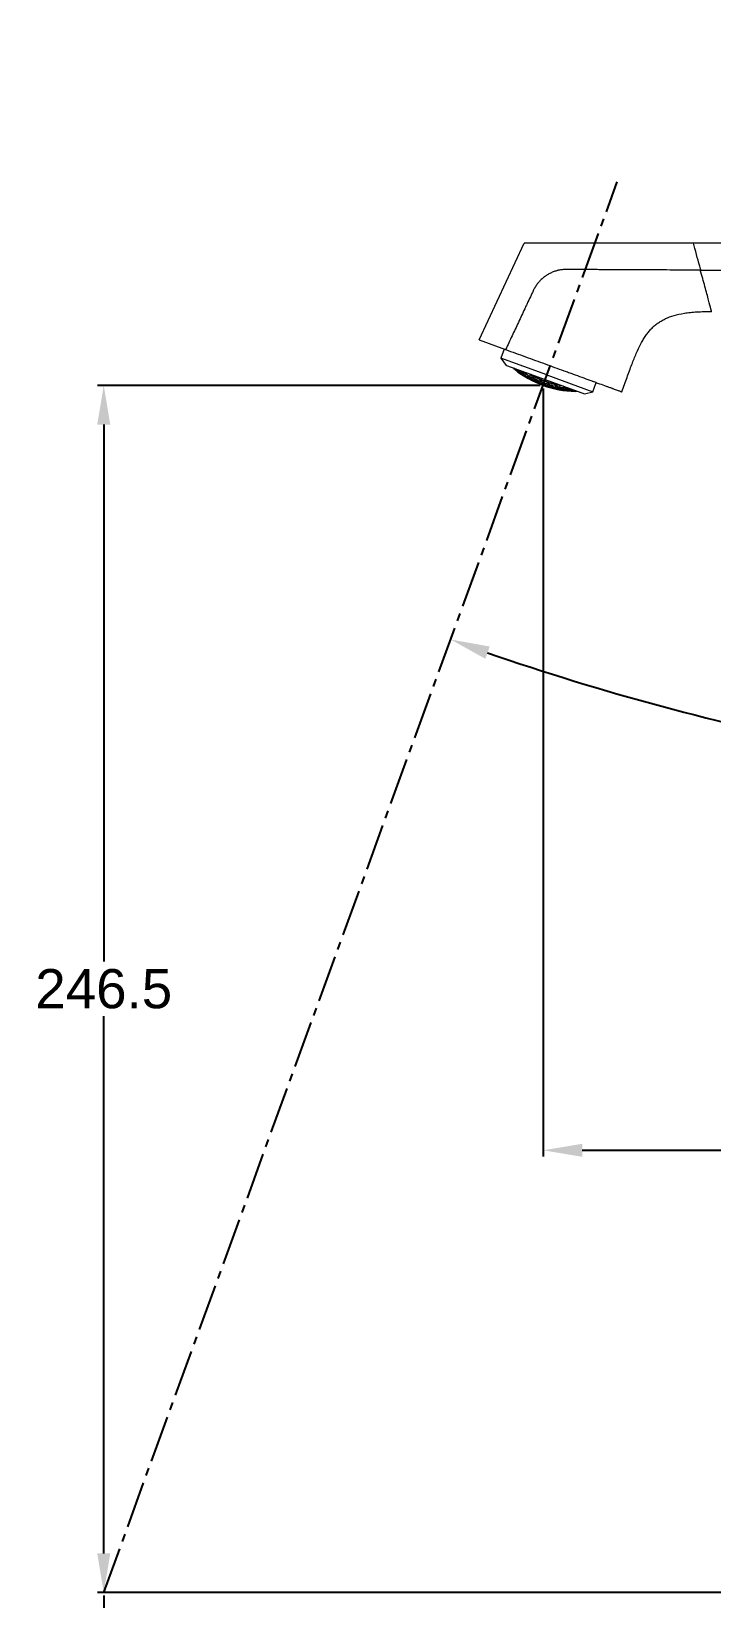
# Model space of a CAD drawing. Header units: millimetres. Extents: x 13295 to 13889, y -332 to 508.
# Drawn here: x 13527.9 to 13666.8, y -39.7 to 280.4 of the extents above; entities that cross this region are included whole.
import ezdxf

# ---------------------------------------------------------------- set-up
doc = ezdxf.new("R2010")
doc.units = ezdxf.units.MM
doc.linetypes.add('CENTER2', pattern=[28.575, 19.05, -3.175, 3.175, -3.175])
doc.layers.add('DIM_', color=5, linetype='Continuous', lineweight=9)
doc.styles.get("Standard").update_dxf_attribs({"font": 'arial.ttf'})
doc.dimstyles.new('사본(2) STANDARD', dxfattribs={"dimscale": 0, "dimtxt": 4, "dimasz": 4, "dimexe": 1.25, "dimexo": 0.625, "dimgap": 1.5, "dimtad": 3, "dimtih": 1, "dimtoh": 1, "dimdec": 1, "dimzin": 9, "dimdsep": 46, "dimtxsty": 'Standard', "dimcen": 2.5, "dimclrd": 5, "dimclre": 5, "dimclrt": 5, "dimadec": 0, "dimazin": 0, "dimtfac": 1, "dimtdec": 1, "dimtmove": 0, "dimatfit": 3, "dimfxl": 1.25, "dimtfill": 1, "dimtolj": 1, "dimtzin": 0, "dimarcsym": 0})

# ---------------------------------------------------------------- blocks, each defined once
blk = doc.blocks.new('*D5')
at = {"layer": 'Defpoints', "color": 0, "transparency": 16777216}
for p in [(13632.38, 208.08), (13542.67, -38.4), (13769.33, -38.4)]:
    blk.add_point(p, dxfattribs=at)
at = {"layer": 'DIM_', "color": 5, "lineweight": -2, "transparency": 16777216}
for p, q in [((13631.76, 208.08), (13541.42, 208.08)), ((13542.67, 200.08), (13542.67, 90.43)), ((13542.67, -30.4), (13542.67, 79.26)), ((13768.71, -38.4), (13541.42, -38.4))]:
    blk.add_line(p, q, dxfattribs=at)
at = {"layer": 'DIM_', "color": 5, "transparency": 16777216}
for points in [[(13541.34, 200.08), (13544, 200.08), (13542.67, 208.08)], [(13541.34, -30.4), (13544, -30.4), (13542.67, -38.4)]]:
    blk.add_solid(points, dxfattribs=at)
at = {"layer": 'DIM_', "color": 5, "transparency": 16777216, "insert": (13542.67, 84.84), "char_height": 8, "attachment_point": 5, "bg_fill": 3, "box_fill_scale": 1.1, "bg_fill_color": 256, "bg_fill_true_color": 13158600, "bg_fill_transparency": 0}
blk.add_mtext('\\A1;246.5', dxfattribs=at)
blk = doc.blocks.new('*D6')
at = {"layer": 'Defpoints', "color": 0, "transparency": 16777216}
for p in [(13793.83, 280.36), (13647.52, 249.67), (13672.24, 138.6), (13793.83, -31.4), (13542.67, -38.4)]:
    blk.add_point(p, dxfattribs=at)
at = {"layer": 'DIM_', "color": 5, "lineweight": -2, "transparency": 16777216}
for start, end in [(250.8693, 258.9594), (261.0373, 269.1307)]:
    blk.add_arc((13793.83, 651.66), 527.28, start, end, dxfattribs=at)
at = {"layer": 'DIM_', "color": 5, "transparency": 16777216}
for points in [[(13620.59, 152.25), (13621.48, 154.76), (13613.49, 156.19)], [(13785.84, 125.78), (13785.82, 123.11), (13793.83, 124.39)]]:
    blk.add_solid(points, dxfattribs=at)
at = {"layer": 'DIM_', "color": 5, "transparency": 16777216, "insert": (13702.27, 132.4), "char_height": 8, "attachment_point": 5, "bg_fill": 3, "box_fill_scale": 1.1, "bg_fill_color": 256, "bg_fill_true_color": 13158600, "bg_fill_transparency": 0}
blk.add_mtext('\\A1;20°', dxfattribs=at)
blk = doc.blocks.new('*D7')
at = {"layer": 'Defpoints', "color": 0, "transparency": 16777216}
for p in [(13632.38, 208.08), (13793.83, 124.39), (13793.83, 51.89)]:
    blk.add_point(p, dxfattribs=at)
at = {"layer": 'DIM_', "color": 5, "lineweight": -2, "transparency": 16777216}
for p, q in [((13632.38, 207.46), (13632.38, 50.64)), ((13793.83, 123.76), (13793.83, 50.64)), ((13640.38, 51.89), (13698.5, 51.89)), ((13785.83, 51.89), (13727.71, 51.89))]:
    blk.add_line(p, q, dxfattribs=at)
at = {"layer": 'DIM_', "color": 5, "transparency": 16777216}
for points in [[(13640.38, 53.23), (13640.38, 50.56), (13632.38, 51.89)], [(13785.83, 53.23), (13785.83, 50.56), (13793.83, 51.89)]]:
    blk.add_solid(points, dxfattribs=at)
at = {"layer": 'DIM_', "color": 5, "transparency": 16777216, "insert": (13713.11, 51.89), "char_height": 8, "attachment_point": 5, "bg_fill": 3, "box_fill_scale": 1.1, "bg_fill_color": 256, "bg_fill_true_color": 13158600, "bg_fill_transparency": 0}
blk.add_mtext('\\A1;161.4', dxfattribs=at)
blk = doc.blocks.new('*D8')
at = {"layer": 'Defpoints', "color": 0, "transparency": 16777216}
for p in [(13793.83, -32.4), (13542.67, -38.4), (13793.83, -57.49)]:
    blk.add_point(p, dxfattribs=at)
at = {"layer": 'DIM_', "color": 5, "lineweight": -2, "transparency": 16777216}
for p, q in [((13793.83, -33.03), (13793.83, -58.74)), ((13542.67, -39.03), (13542.67, -58.74)), ((13550.67, -57.49), (13653.23, -57.49)), ((13785.83, -57.49), (13683.28, -57.49))]:
    blk.add_line(p, q, dxfattribs=at)
at = {"layer": 'DIM_', "color": 5, "transparency": 16777216}
for points in [[(13550.67, -56.16), (13550.67, -58.83), (13542.67, -57.49)], [(13785.83, -56.16), (13785.83, -58.83), (13793.83, -57.49)]]:
    blk.add_solid(points, dxfattribs=at)
at = {"layer": 'DIM_', "color": 5, "transparency": 16777216, "insert": (13668.25, -57.49), "char_height": 8, "attachment_point": 5, "bg_fill": 3, "box_fill_scale": 1.1, "bg_fill_color": 256, "bg_fill_true_color": 13158600, "bg_fill_transparency": 0}
blk.add_mtext('\\A1;251.2', dxfattribs=at)

msp = doc.modelspace()

# ---------------------------------------------------------------- linework, layer by layer
at = {"color": 1, "linetype": 'CENTER2', "ltscale": 0.5}
msp.add_line((13542.67, -38.4), (13647.52, 249.67), dxfattribs=at)
at = {"linetype": 'Continuous', "lineweight": 18}
for p, q in [((13619.31, 217.37), (13628.52, 237.1)), ((13663.07, 237.1), (13628.52, 237.1)), ((13619.31, 217.37), (13624.73, 215.4)), ((13624.44, 215.5), (13623.76, 213.62)), ((13623.76, 213.62), (13624.82, 212.17)), ((13633.15, 210.2), (13623.76, 213.62)), ((13624.91, 212.14), (13624.82, 212.17)), ((13624.91, 212.14), (13632.81, 209.26)), ((13626.57, 211.32), (13626.59, 211.37)), ((13626.57, 211.32), (13626.59, 211.36)), ((13626.71, 211.48), (13626.65, 211.33)), ((13627.32, 211.02), (13627.28, 210.91)), ((13627.47, 211.2), (13627.39, 210.99)), ((13627.41, 210.81), (13627.45, 210.93)), ((13628.1, 210.56), (13628.02, 210.34)), ((13628.1, 210.79), (13628.04, 210.63)), ((13628.17, 210.54), (13628.23, 210.71)), ((13628.23, 210.93), (13628.18, 210.78)), ((13628.71, 210.09), (13628.67, 209.98)), ((13628.9, 210.4), (13628.78, 210.07)), ((13628.8, 209.9), (13628.84, 210.01)), ((13628.93, 210.7), (13628.85, 210.47)), ((13628.98, 210.4), (13629.06, 210.62)), ((13629.51, 209.7), (13629.43, 209.48)), ((13629.51, 209.93), (13629.45, 209.76)), ((13629.76, 210.37), (13629.59, 209.92)), ((13629.59, 209.69), (13629.65, 209.86)), ((13630.14, 209.29), (13630.11, 209.18)), ((13630.34, 209.6), (13630.22, 209.27)), ((13630.24, 209.11), (13630.28, 209.22)), ((13630.36, 209.89), (13630.28, 209.67)), ((13630.42, 209.6), (13630.51, 209.82)), ((13630.53, 210.09), (13630.46, 209.89)), ((13630.97, 208.97), (13630.89, 208.75)), ((13630.97, 209.19), (13630.91, 209.02)), ((13631.05, 208.96), (13631.11, 209.12)), ((13631.22, 209.62), (13631.06, 209.18)), ((13631.22, 209.84), (13631.17, 209.69)), ((13631.3, 209.63), (13631.36, 209.79)), ((13631.62, 208.61), (13631.58, 208.5)), ((13631.83, 208.92), (13631.71, 208.6)), ((13631.73, 208.44), (13631.77, 208.55)), ((13631.85, 209.2), (13631.77, 208.98)), ((13631.9, 208.93), (13631.98, 209.15)), ((13632.05, 209.54), (13631.93, 209.21)), ((13632.48, 208.35), (13632.4, 208.14)), ((13632.48, 208.56), (13632.42, 208.4)), ((13632.71, 209.01), (13632.55, 208.57)), ((13632.55, 208.35), (13632.61, 208.51)), ((13632.74, 209.29), (13632.66, 209.07)), ((13632.8, 209.02), (13632.88, 209.24)), ((13632.81, 209.26), (13640.8, 206.35)), ((13633.15, 208.04), (13633.11, 207.94)), ((13633.15, 210.2), (13642.55, 206.78)), ((13633.35, 208.37), (13633.23, 208.04)), ((13633.37, 208.64), (13633.28, 208.42)), ((13633.43, 208.38), (13633.51, 208.6)), ((13633.57, 208.98), (13633.45, 208.66)), ((13634.02, 208.06), (13633.96, 207.9)), ((13634.26, 208.51), (13634.1, 208.07)), ((13634.11, 207.86), (13634.17, 208.02)), ((13634.26, 208.73), (13634.2, 208.57)), ((13634.35, 208.53), (13634.4, 208.68)), ((13634.93, 208.21), (13634.85, 207.98)), ((13635.01, 207.95), (13635.09, 208.17)), ((13635.09, 208.43), (13635.02, 208.23)), ((13635.87, 208.15), (13635.7, 207.7)), ((13642.55, 206.78), (13643.23, 208.66)), ((13633.26, 207.89), (13633.3, 208)), ((13634.03, 207.85), (13633.95, 207.64)), ((13634.73, 207.6), (13634.69, 207.49)), ((13634.93, 207.93), (13634.81, 207.6)), ((13634.83, 207.46), (13634.87, 207.57)), ((13635.62, 207.48), (13635.54, 207.26)), ((13635.62, 207.68), (13635.56, 207.52)), ((13635.71, 207.49), (13635.77, 207.65)), ((13636.34, 207.28), (13636.3, 207.17)), ((13636.54, 207.62), (13636.42, 207.29)), ((13636.44, 207.15), (13636.48, 207.26)), ((13636.56, 207.89), (13636.48, 207.67)), ((13636.63, 207.64), (13636.71, 207.87)), ((13637.25, 207.23), (13637.17, 207.01)), ((13637.25, 207.43), (13637.19, 207.26)), ((13637.39, 207.59), (13637.34, 207.45)), ((13637.34, 207.24), (13637.4, 207.41)), ((13637.99, 207.09), (13637.95, 206.98)), ((13638.15, 207.32), (13638.08, 207.1)), ((13638.1, 206.97), (13638.14, 207.08)), ((13638.91, 207.04), (13638.85, 206.88)), ((13638.93, 206.88), (13638.91, 206.83)), ((13640.8, 206.35), (13642.55, 206.78))]:
    msp.add_line(p, q, dxfattribs=at)
at = {"linetype": 'Continuous', "lineweight": 13}
for p in [(13633.84, 212.08), (13632.81, 209.26)]:
    msp.add_line(p, (13633.15, 210.2), dxfattribs=at)
at = {"linetype": 'Continuous', "lineweight": 18}
for radius, start, end in [(21.04, 231.8211, 268.1844), (20.99, 231.7733, 232.7598), (20.99, 235.7953, 237.3451), (20.99, 240.3234, 241.8493), (20.99, 244.7912, 246.2652), (20.99, 249.2652, 250.7348), (20.99, 253.7348, 255.2088), (20.99, 258.1507, 259.6489), (20.99, 262.6549, 264.1766), (20.99, 267.2402, 268.2322)]:
    msp.add_arc((13639.58, 227.85), radius, start, end, dxfattribs=at)
for centre, major_axis, start_param, end_param in [((13638.78, 228.14), (7.19, 19.74), 2.798859, 2.821821), ((13638.79, 228.14), (7.19, 19.74), 2.798826, 2.821847), ((13638.85, 228.12), (-7.19, -19.75), 5.938953, 5.963414), ((13637.25, 228.7), (7.01, 19.25), 2.912943, 2.955344), ((13639.54, 227.87), (7.21, 19.81), 2.789928, 2.822713), ((13639.61, 227.84), (-7.21, -19.81), 5.931519, 5.964482), ((13637.32, 228.67), (-7.02, -19.29), 6.066539, 6.097264), ((13639.16, 228.01), (7.2, 19.79), 2.850053, 2.88055), ((13636.88, 228.84), (6.93, 19.05), 2.981087, 3.023423), ((13639.23, 227.98), (-7.2, -19.79), 5.991868, 6.033747), ((13636.95, 228.81), (-6.95, -19.09), 6.12295, 6.165196), ((13640.3, 227.59), (7.19, 19.75), 2.797322, 2.822003), ((13640.37, 227.56), (-7.19, -19.74), 5.940451, 5.963414), ((13637.64, 228.56), (7.07, 19.42), 2.984092, 3.02561), ((13639.92, 227.73), (7.2, 19.79), 2.850281, 2.892158), ((13639.99, 227.7), (-7.2, -19.79), 5.991791, 6.033682), ((13636.49, 228.98), (6.85, 18.82), 3.049816, 3.092366), ((13636.56, 228.95), (-6.87, -18.87), 6.191566, 6.234013), ((13637.71, 228.54), (-7.08, -19.45), 6.137393, 6.167503), ((13639.54, 227.87), (7.21, 19.81), 2.919248, 2.949204), ((13637.26, 228.7), (7.01, 19.25), 3.051822, 3.093411), ((13639.61, 227.84), (-7.21, -19.81), 6.060981, 6.102147), ((13637.33, 228.67), (-7.02, -19.29), 6.193571, 6.235087), ((13640.68, 227.45), (7.16, 19.68), 2.848575, 2.890709), ((13640.76, 227.42), (-7.16, -19.66), 5.989552, 6.031731), ((13636.18, 229.09), (-6.77, -18.6), 6.261713, 6.304658), ((13638.02, 228.42), (7.12, 19.56), 3.053226, 3.094163), ((13640.3, 227.59), (7.19, 19.75), 2.918782, 2.960063), ((13636.87, 228.84), (6.93, 19.05), 3.120627, 3.162559), ((13640.38, 227.56), (-7.19, -19.74), 6.059903, 6.101213), ((13636.94, 228.81), (-6.95, -19.09), 6.262263, 6.304108), ((13638.09, 228.4), (-7.13, -19.58), 6.206236, 6.235946), ((13641.45, 227.17), (7.08, 19.45), 2.844597, 2.887282), ((13641.52, 227.15), (-7.07, -19.42), 5.986562, 6.029303), ((13639.93, 227.73), (7.2, 19.79), 2.987025, 3.016646), ((13637.63, 228.56), (7.07, 19.42), 3.121025, 3.16216), ((13640, 227.7), (-7.2, -19.79), 6.12838, 6.169116), ((13637.7, 228.54), (-7.08, -19.45), 6.262647, 6.303724), ((13641.07, 227.31), (7.13, 19.58), 2.916439, 2.958104), ((13641.14, 227.29), (-7.12, -19.56), 6.058169, 6.099879), ((13636.5, 228.98), (6.85, 18.82), 3.190937, 3.233487), ((13636.56, 228.95), (-6.87, -18.86), 0.049032, 0.091482), ((13638.39, 228.29), (7.16, 19.66), 3.121281, 3.161905), ((13640.69, 227.45), (7.16, 19.68), 2.985936, 3.026898), ((13640.76, 227.42), (-7.16, -19.66), 6.127785, 6.16878), ((13637.25, 228.7), (7.01, 19.25), 3.189636, 3.231227), ((13637.32, 228.67), (-7.02, -19.29), 0.04796, 0.089478), ((13638.46, 228.26), (-7.16, -19.68), 6.273213, 6.30348), ((13641.83, 227.03), (7.02, 19.29), 2.913347, 2.955672), ((13641.9, 227.01), (-7.01, -19.25), 6.054536, 6.096937), ((13640.31, 227.59), (7.19, 19.75), 3.05385, 3.084086), ((13638.02, 228.42), (7.12, 19.56), 3.188885, 3.229823), ((13640.38, 227.56), (-7.19, -19.74), 6.195776, 6.236332), ((13638.09, 228.4), (-7.13, -19.58), 0.04724, 0.088131), ((13641.45, 227.17), (7.08, 19.45), 2.984451, 3.02591), ((13641.52, 227.15), (-7.07, -19.42), 6.125684, 6.167202), ((13636.87, 228.84), (6.93, 19.05), 3.259692, 3.30203), ((13636.94, 228.81), (-6.95, -19.09), 0.117568, 0.159815), ((13638.78, 228.15), (7.19, 19.74), 3.188446, 3.229002), ((13641.07, 227.31), (7.13, 19.58), 3.053461, 3.094353), ((13637.64, 228.56), (7.07, 19.42), 3.257159, 3.298677), ((13641.14, 227.29), (-7.12, -19.56), 6.194819, 6.235755), ((13637.71, 228.54), (-7.08, -19.45), 0.115401, 0.156859), ((13638.85, 228.12), (-7.19, -19.75), 0.057507, 0.087743), ((13642.21, 226.9), (6.95, 19.09), 2.981357, 3.023604), ((13642.28, 226.87), (-6.93, -19.05), 6.12268, 6.165015), ((13638.4, 228.28), (7.16, 19.66), 3.25572, 3.296713), ((13641.83, 227.03), (7.02, 19.29), 3.051979, 3.093494), ((13641.9, 227.01), (-7.01, -19.25), 6.193415, 6.235003), ((13637.25, 228.7), (7.01, 19.25), 3.327584, 3.369982), ((13637.32, 228.67), (-7.02, -19.29), 0.185635, 0.227957), ((13638.02, 228.42), (7.12, 19.56), 3.324617, 3.366325), ((13638.09, 228.4), (-7.13, -19.58), 0.183489, 0.225154), ((13642.59, 226.76), (6.87, 18.87), 3.049974, 3.09242), ((13642.66, 226.73), (-6.85, -18.82), 6.191409, 6.233959), ((13637.64, 228.56), (7.07, 19.42), 3.395614, 3.438357), ((13637.71, 228.54), (-7.08, -19.45), 0.25431, 0.296996), ((13642.98, 226.62), (6.77, 18.6), 3.12012, 3.163065), ((13640.69, 227.45), (7.16, 19.68), 3.121298, 3.151565), ((13640.76, 227.42), (-7.16, -19.66), 6.262873, 6.303497), ((13638.47, 228.26), (-7.16, -19.68), 0.114694, 0.155656), ((13639.16, 228.01), (7.2, 19.79), 3.255662, 3.296398), ((13641.46, 227.17), (7.08, 19.45), 3.121054, 3.162131), ((13641.53, 227.15), (-7.07, -19.42), 6.262618, 6.303753), ((13639.23, 227.98), (-7.2, -19.79), 0.124947, 0.154568), ((13641.07, 227.31), (7.13, 19.58), 3.188832, 3.218542), ((13638.78, 228.15), (7.19, 19.74), 3.323565, 3.364875), ((13641.14, 227.29), (-7.12, -19.56), 0.047293, 0.088231), ((13638.85, 228.12), (-7.19, -19.75), 0.181672, 0.222955), ((13642.22, 226.89), (6.95, 19.09), 3.12067, 3.162515), ((13642.29, 226.87), (-6.93, -19.05), 6.262219, 6.304151), ((13639.54, 227.87), (7.21, 19.81), 3.32277, 3.363938), ((13641.83, 227.03), (7.02, 19.29), 3.189553, 3.231071), ((13638.4, 228.28), (7.16, 19.66), 3.393047, 3.435226), ((13641.9, 227.01), (-7.01, -19.25), 0.048044, 0.089634), ((13638.47, 228.26), (-7.16, -19.68), 0.251032, 0.29317), ((13639.61, 227.84), (-7.21, -19.81), 0.19197, 0.222205), ((13641.45, 227.17), (7.08, 19.45), 3.256994, 3.287385), ((13639.16, 228.01), (7.2, 19.79), 3.39124, 3.433133), ((13641.52, 227.15), (-7.07, -19.42), 0.115567, 0.157084), ((13639.23, 227.98), (-7.2, -19.79), 0.249439, 0.291317), ((13642.6, 226.76), (6.87, 18.86), 3.190625, 3.233075), ((13642.66, 226.73), (-6.85, -18.82), 0.049345, 0.091894), ((13639.92, 227.73), (7.2, 19.79), 3.391027, 3.432905), ((13642.22, 226.89), (6.95, 19.09), 3.25916, 3.301407), ((13638.79, 228.14), (7.19, 19.74), 3.461338, 3.484359), ((13642.29, 226.87), (-6.93, -19.05), 0.118099, 0.160437), ((13638.85, 228.12), (-7.19, -19.75), 0.319771, 0.344233), ((13639.99, 227.7), (-7.2, -19.79), 0.260615, 0.291394), ((13641.83, 227.03), (7.02, 19.29), 3.327228, 3.358239), ((13639.54, 227.87), (7.21, 19.81), 3.460473, 3.493257), ((13641.9, 227.01), (-7.01, -19.25), 0.185991, 0.22839), ((13639.61, 227.84), (-7.21, -19.81), 0.318703, 0.351666), ((13640.3, 227.59), (7.19, 19.75), 3.461182, 3.485864), ((13640.37, 227.56), (-7.19, -19.74), 0.319772, 0.342734)]:
    msp.add_ellipse(centre, major_axis=major_axis, ratio=0.866025, start_param=start_param, end_param=end_param, dxfattribs=at)
for points, knots in [([(13780.61, 237.1), (13761.02, 237.1), (13741.43, 237.1), (13702.25, 237.1), (13682.66, 237.1), (13663.07, 237.1)], [0, 0, 0, 0, 0.5, 0.5, 1, 1, 1, 1]), ([(13664.48, 231.61), (13662.43, 231.62), (13660.39, 231.63), (13656.3, 231.64), (13654.25, 231.65), (13650.16, 231.67), (13648.12, 231.68), (13645.05, 231.7), (13644.03, 231.7), (13642.49, 231.71), (13641.98, 231.71), (13640.96, 231.72), (13640.45, 231.72), (13639.43, 231.73), (13638.92, 231.73), (13638.28, 231.73), (13638.15, 231.73), (13637.89, 231.73), (13637.77, 231.74), (13637.57, 231.74), (13637.51, 231.74), (13637.38, 231.74), (13637.32, 231.74), (13637.13, 231.74), (13637, 231.74), (13636.75, 231.73), (13636.62, 231.72), (13636.36, 231.71), (13636.24, 231.69), (13635.86, 231.64), (13635.61, 231.59), (13635.3, 231.52), (13635.23, 231.5), (13635.11, 231.47), (13635.05, 231.45), (13634.86, 231.39), (13634.74, 231.35), (13634.38, 231.22), (13634.14, 231.12), (13633.68, 230.9), (13633.46, 230.78), (13633.13, 230.58), (13633.02, 230.51), (13632.86, 230.4), (13632.81, 230.36), (13632.7, 230.29), (13632.65, 230.25), (13632.4, 230.05), (13632.2, 229.88), (13631.83, 229.53), (13631.65, 229.35), (13631.4, 229.06), (13631.32, 228.96), (13631.2, 228.81), (13631.14, 228.73), (13631.09, 228.65), (13631.05, 228.6), (13631.03, 228.57), (13630.86, 228.33), (13630.73, 228.11), (13630.48, 227.67), (13630.37, 227.44), (13630.15, 226.97), (13630.05, 226.74), (13629.73, 226.04), (13629.51, 225.58), (13629.18, 224.89), (13629.07, 224.66), (13628.85, 224.19), (13628.75, 223.96), (13628.42, 223.27), (13628.21, 222.8), (13627.77, 221.88), (13627.55, 221.41), (13626.9, 220.03), (13626.47, 219.1), (13625.6, 217.25), (13625.16, 216.32), (13624.73, 215.4)], [0, 0, 0, 0, 0.125, 0.125, 0.25, 0.25, 0.375, 0.375, 0.4375, 0.4375, 0.46875, 0.46875, 0.5, 0.5, 0.53125, 0.53125, 0.539063, 0.539063, 0.546875, 0.546875, 0.550781, 0.550781, 0.554688, 0.554688, 0.5625, 0.5625, 0.570313, 0.570313, 0.578125, 0.578125, 0.59375, 0.59375, 0.597656, 0.597656, 0.601563, 0.601563, 0.609375, 0.609375, 0.625, 0.625, 0.640625, 0.640625, 0.648438, 0.648438, 0.652344, 0.652344, 0.65625, 0.65625, 0.671875, 0.671875, 0.6875, 0.6875, 0.695313, 0.695313, 0.699219, 0.701172, 0.701172, 0.703125, 0.703125, 0.71875, 0.71875, 0.734375, 0.734375, 0.75, 0.75, 0.78125, 0.78125, 0.796875, 0.796875, 0.8125, 0.8125, 0.84375, 0.84375, 0.875, 0.875, 0.9375, 0.9375, 1, 1, 1, 1]), ([(13664.58, 231.61), (13666.17, 231.61), (13667.75, 231.61), (13670.91, 231.6), (13672.49, 231.6), (13677.23, 231.61), (13680.4, 231.62), (13685.14, 231.64), (13686.72, 231.64), (13689.88, 231.66), (13691.46, 231.66), (13694.63, 231.67), (13696.21, 231.68), (13699.37, 231.68), (13700.95, 231.68), (13702.53, 231.68)], [0, 0, 0, 0, 0.125, 0.125, 0.25, 0.25, 0.5, 0.5, 0.625, 0.625, 0.75, 0.75, 0.875, 0.875, 1, 1, 1, 1]), ([(13648.45, 206.76), (13648.82, 207.8), (13649.18, 208.79), (13649.85, 210.64), (13650.17, 211.51), (13650.79, 213.14), (13651.1, 213.9), (13651.72, 215.32), (13652.03, 215.98), (13652.51, 216.89), (13652.67, 217.18), (13653, 217.73), (13653.17, 218), (13653.52, 218.5), (13653.7, 218.74), (13654.08, 219.2), (13654.27, 219.42), (13654.67, 219.84), (13654.87, 220.04), (13655.3, 220.41), (13655.53, 220.58), (13656, 220.92), (13656.24, 221.07), (13656.75, 221.37), (13657.02, 221.51), (13657.3, 221.64)], [0, 0, 0, 0, 0.125, 0.125, 0.25, 0.25, 0.375, 0.375, 0.5, 0.5, 0.5625, 0.5625, 0.625, 0.625, 0.6875, 0.6875, 0.75, 0.75, 0.8125, 0.8125, 0.875, 0.875, 0.9375, 0.9375, 1, 1, 1, 1]), ([(13666.79, 223.1), (13665.7, 223.1), (13664.2, 223.06), (13662.87, 222.95), (13662.02, 222.86), (13660.8, 222.7), (13659.73, 222.47), (13658.43, 222.1), (13657.84, 221.89), (13657.3, 221.64)], [0, 0, 0, 0, 0.25, 0.375, 0.375, 0.5, 0.75, 0.75, 1, 1, 1, 1]), ([(13624.73, 215.4), (13625.41, 215.15), (13626.09, 214.9), (13627.45, 214.4), (13628.13, 214.16), (13629.47, 213.67), (13630.13, 213.43), (13631.46, 212.95), (13632.12, 212.71), (13633.42, 212.23), (13634.07, 211.99), (13635.36, 211.53), (13636, 211.29), (13636.79, 211.01), (13636.94, 210.95), (13637.26, 210.84), (13637.73, 210.66), (13638.19, 210.5), (13639.09, 210.17), (13639.69, 209.95), (13640.84, 209.53), (13641.4, 209.33), (13642.07, 209.08), (13642.28, 209.01), (13642.48, 208.94), (13642.61, 208.89), (13642.67, 208.86), (13643, 208.75), (13643.25, 208.65), (13644, 208.38), (13644.46, 208.21), (13645.12, 207.97), (13645.33, 207.9), (13645.73, 207.75), (13645.93, 207.68), (13646.2, 207.58), (13646.29, 207.55), (13646.43, 207.5), (13646.47, 207.48), (13646.56, 207.45), (13646.77, 207.37), (13646.96, 207.3), (13647.25, 207.2), (13647.39, 207.15), (13647.63, 207.06), (13647.74, 207.02), (13647.94, 206.95), (13648.03, 206.91), (13648.12, 206.88), (13648.14, 206.87), (13648.18, 206.86), (13648.19, 206.85), (13648.24, 206.84), (13648.27, 206.83), (13648.35, 206.8), (13648.42, 206.77), (13648.45, 206.76), (13648.45, 206.76)], [0, 0, 0, 0, 0.0625, 0.0625, 0.125, 0.125, 0.1875, 0.1875, 0.25, 0.25, 0.3125, 0.3125, 0.375, 0.375, 0.390625, 0.390625, 0.40625, 0.4375, 0.4375, 0.5, 0.5, 0.5625, 0.5625, 0.578125, 0.585937, 0.585937, 0.59375, 0.59375, 0.625, 0.625, 0.6875, 0.6875, 0.71875, 0.71875, 0.75, 0.75, 0.765625, 0.765625, 0.773437, 0.773437, 0.78125, 0.8125, 0.8125, 0.84375, 0.84375, 0.875, 0.875, 0.90625, 0.90625, 0.914062, 0.914062, 0.921875, 0.921875, 0.9375, 0.9375, 0.96875, 1, 1, 1, 1])]:
    msp.add_open_spline(points, degree=3, knots=knots, dxfattribs=at)
at = {"linetype": 'Continuous', "lineweight": 13}
for points, knots in [([(13664.58, 231.61), (13664.56, 231.69), (13664.11, 233.35), (13663.6, 235.18), (13663.12, 236.93), (13663.07, 237.1)], [0, 0, 0, 0, 0.041499, 0.908851, 1, 1, 1, 1]), ([(13666.79, 223.1), (13666.79, 223.1), (13666.74, 223.3), (13666.53, 224.1), (13666.37, 224.7), (13665.96, 226.26), (13665.7, 227.22), (13665.13, 229.3), (13664.81, 230.43), (13664.48, 231.61)], [0, 0, 0, 0, 0.25, 0.25, 0.5, 0.5, 0.75, 0.75, 1, 1, 1, 1])]:
    msp.add_open_spline(points, degree=3, knots=knots, dxfattribs=at)
at = {"linetype": 'Continuous', "lineweight": 18}
msp.add_open_spline([(13664.58, 231.61), (13664.55, 231.61), (13664.51, 231.61), (13664.48, 231.61)], degree=3, dxfattribs=at)

# ---------------------------------------------------------------- next in the draw order: dimensions: what is measured, and where the dimension line sits
at = {"layer": 'DIM_'}
dim = msp.add_linear_dim(base=(13542.67, -38.4), p1=(13632.38, 208.08), p2=(13769.33, -38.4), angle=90, dimstyle='사본(2) STANDARD', override={"dimscale": 1, "dimtxt": 8, "dimasz": 8, "dimtad": 0}, dxfattribs=at)
dim.commit()
dim.dimension.update_dxf_attribs({"geometry": '*D5', "text_midpoint": (13542.67, 84.84)})

# ---------------------------------------------------------------- next in the draw order: dimensions: what is measured, and where the dimension line sits
dim = msp.add_angular_dim_2l(base=(13672.24, 138.6), line1=((13793.83, -31.4), (13793.83, 280.36)), line2=((13542.67, -38.4), (13647.52, 249.67)), dimstyle='사본(2) STANDARD', override={"dimscale": 1, "dimtxt": 8, "dimasz": 8, "dimtad": 0}, dxfattribs=at)
dim.commit()
dim.dimension.update_dxf_attribs({"geometry": '*D6', "text_midpoint": (13702.27, 132.4)})

# ---------------------------------------------------------------- next in the draw order: dimensions: what is measured, and where the dimension line sits
for base, p1, p2, picture, middle in [((13793.8337, 51.8918), (13632.3843, 208.0832), (13793.8337, 124.3871), '*D7', (13713.109, 51.8918)), ((13793.83, -57.49), (13542.67, -38.4), (13793.83, -32.4), '*D8', (13668.25, -57.49))]:
    dim = msp.add_linear_dim(base=base, p1=p1, p2=p2, dimstyle='사본(2) STANDARD', override={"dimscale": 1, "dimtxt": 8, "dimasz": 8, "dimtad": 0}, dxfattribs=at)
    dim.commit()
    dim.dimension.update_dxf_attribs({"geometry": picture, "text_midpoint": middle})

doc.saveas('drawing.dxf')
